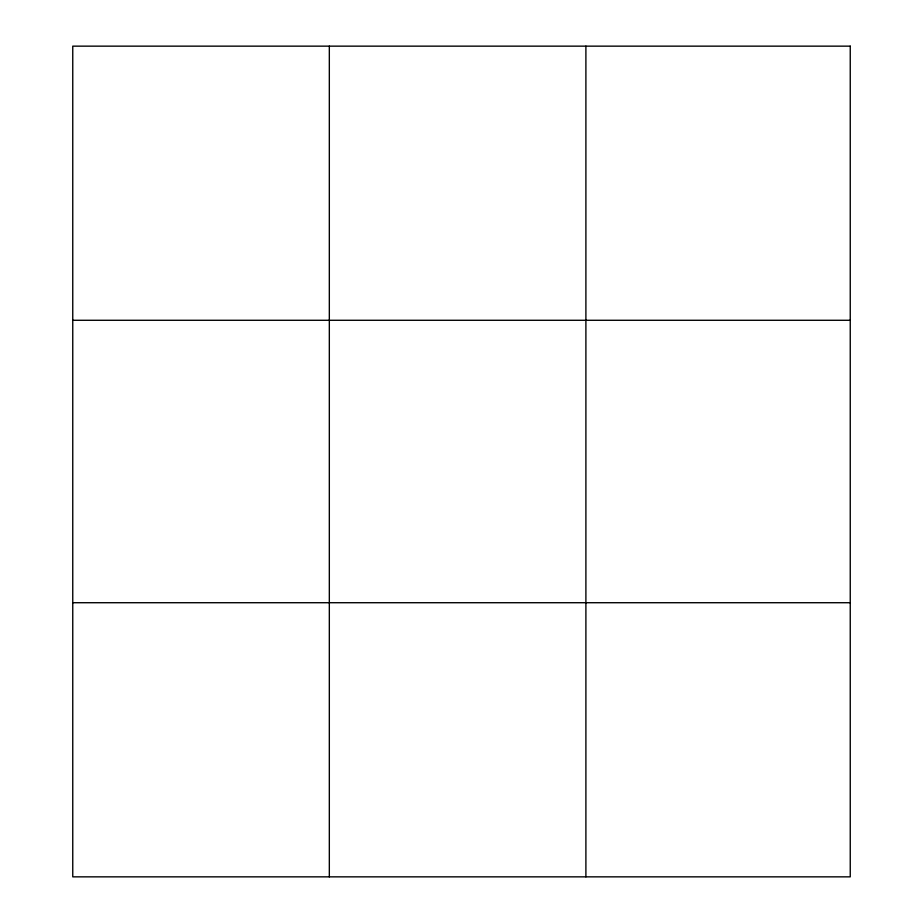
<?xml version="1.0" encoding="UTF-8"?>
<svg xmlns="http://www.w3.org/2000/svg" width="923" height="923" viewBox="0 0 923 923"><rect width="100%" height="100%" fill="white"/><g stroke="black" fill="none" stroke-linecap="round" stroke-linejoin="round"><path stroke-width="1.38" d="M329.326 876.85L329.326 46.15M585.897 876.85L585.897 46.15M72.755 320.281L850.245 320.281M72.755 602.719L850.245 602.719M850.245 46.15L850.245 876.85L72.755 876.85L72.755 46.15L850.245 46.15"/></g></svg>
